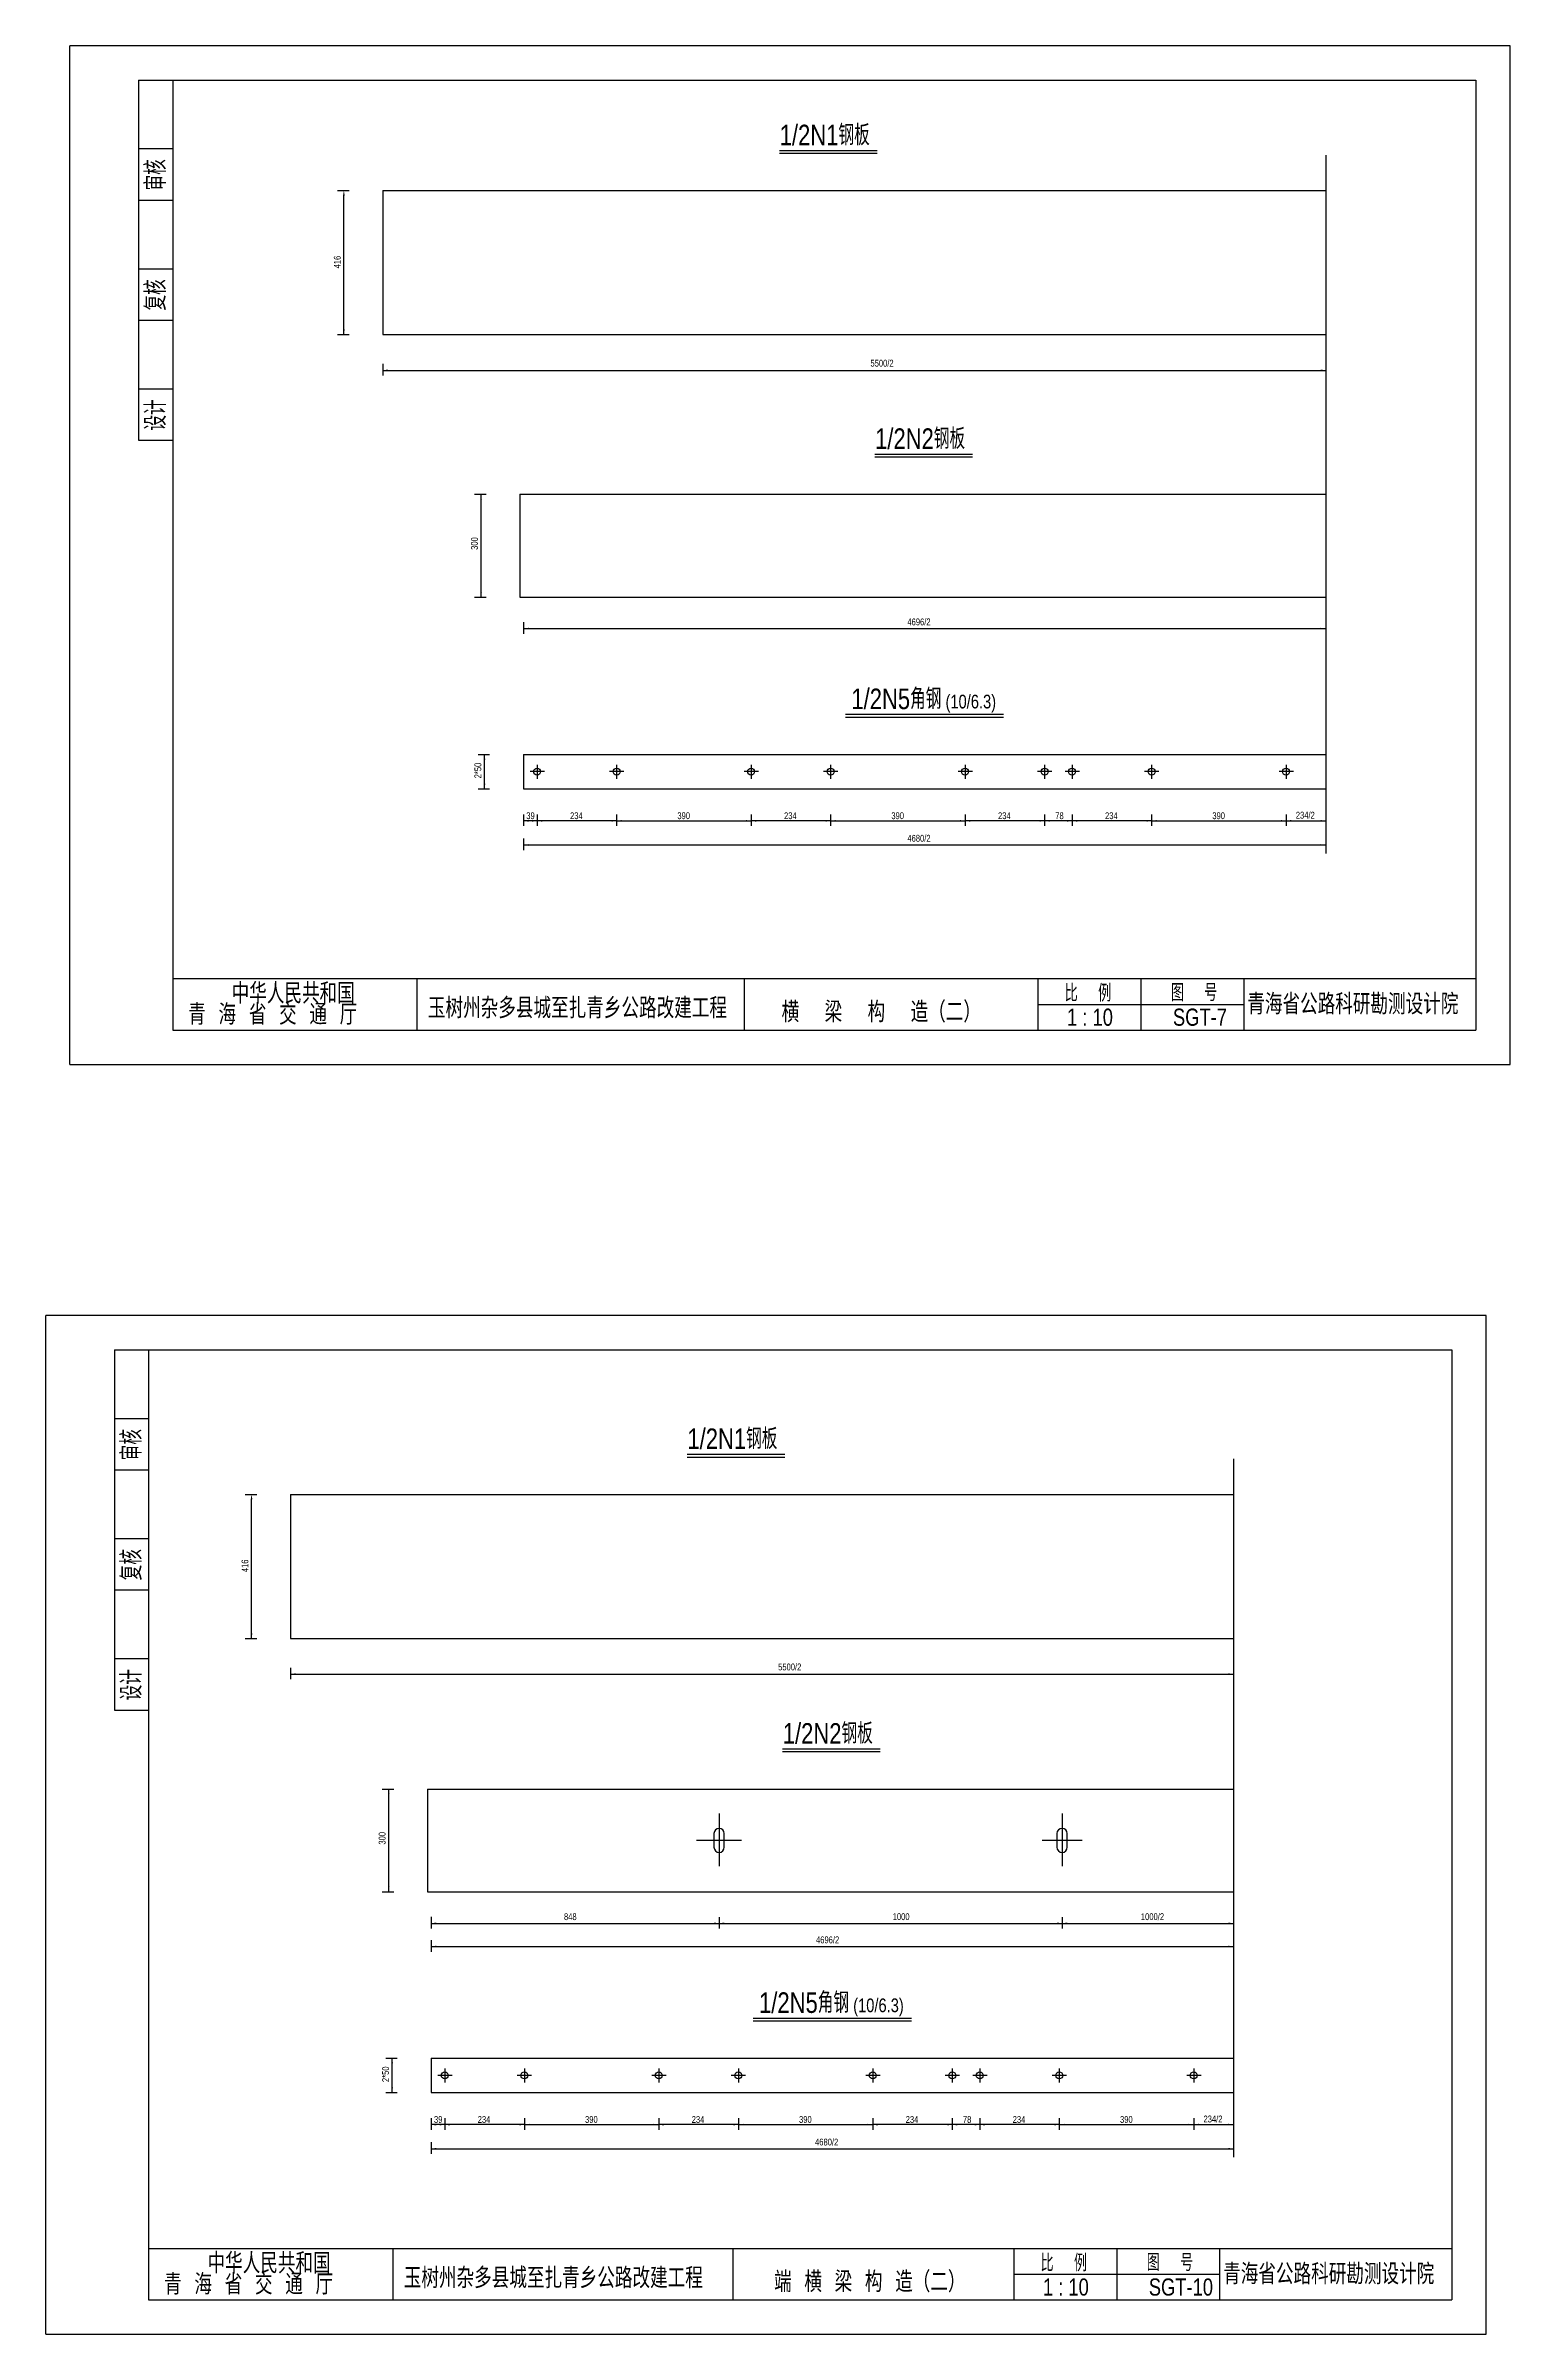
# Model space of a CAD drawing. Extents: x -1031 to 12639, y -595 to 6078.
# Drawn here: x 3669 to 7939, y -595 to 6078 of the extents above; entities that cross this region are included whole.
import ezdxf
from ezdxf.enums import TextEntityAlignment as Align

# ---------------------------------------------------------------- set-up
doc = ezdxf.new("R2010")
doc.units = 0
doc.header["$MEASUREMENT"] = 0
doc.layers.get('0').update_dxf_attribs({"linetype": 'CONTINUOUS'})
doc.layers.get('DEFPOINTS').update_dxf_attribs({"linetype": 'CONTINUOUS'})
doc.styles.add('GGX1', font='romanc.shx', dxfattribs={"width": 0.9, "bigfont": 'dk.shx'})
doc.styles.add('STYLE1', font='stxt.shx', dxfattribs={"width": 0.8, "bigfont": 'dk.shx'})

msp = doc.modelspace()

# ---------------------------------------------------------------- linework, layer by layer
at = {"color": 2, "linetype": 'Continuous'}
for p, q in [((7938.93, 6078.046), (3738.93, 6078.046)), ((3738.93, 3108.046), (3738.93, 6078.046)), ((7938.93, 3108.046), (7938.93, 6078.046)), ((3738.93, 3108.046), (7938.93, 3108.046)), ((3668.529, -594.53), (3668.529, 2375.47)), ((7868.529, 2375.47), (3668.529, 2375.47)), ((7868.529, -594.53), (7868.529, 2375.47)), ((3668.529, -594.53), (7868.529, -594.53))]:
    msp.add_line(p, q, dxfattribs=at)
at = {"linetype": 'Continuous'}
for p, q in [((3938.93, 5978.046), (3938.93, 4928.046)), ((3938.93, 5978.046), (4038.93, 5978.046)), ((4038.93, 5978.046), (4038.93, 5978.046)), ((3938.93, 5778.046), (4038.93, 5778.046)), ((4038.93, 5778.046), (4038.93, 5778.046)), ((3938.93, 5628.046), (4038.93, 5628.046)), ((4038.93, 5628.046), (4038.93, 5628.046)), ((3938.93, 5428.046), (4038.93, 5428.046)), ((4038.93, 5428.046), (4038.93, 5428.046)), ((3938.93, 5278.046), (4038.93, 5278.046)), ((4038.93, 5278.046), (4038.93, 5278.046)), ((3938.93, 5078.046), (4038.93, 5078.046)), ((4038.93, 5078.046), (4038.93, 5078.046)), ((3938.93, 4928.046), (3938.93, 4928.046)), ((3938.93, 4928.046), (4038.93, 4928.046)), ((4038.93, 4928.046), (4038.93, 4928.046)), ((4038.93, 3358.046), (7838.93, 3358.046)), ((4751.656, 3208.046), (4751.656, 3358.046)), ((4751.656, 3358.046), (4751.656, 3358.046)), ((5608.526, 3358.046), (5608.526, 3358.046)), ((5706.292, 3208.046), (5706.292, 3358.046)), ((6562.793, 3208.046), (6562.793, 3358.046)), ((6562.793, 3358.046), (6562.793, 3358.046)), ((6862.793, 3208.046), (6862.793, 3358.046)), ((6862.793, 3358.046), (6862.793, 3358.046)), ((7162.793, 3208.046), (7162.793, 3358.046)), ((7162.793, 3358.046), (7162.793, 3358.046)), ((7838.93, 3358.046), (7838.93, 3358.046)), ((6562.793, 3283.046), (7162.793, 3283.046)), ((3868.529, 2275.47), (3868.529, 1225.47)), ((3868.529, 2275.47), (3968.529, 2275.47)), ((3968.529, 2275.47), (3968.529, 2275.47)), ((3868.529, 2075.47), (3968.529, 2075.47)), ((3968.529, 2075.47), (3968.529, 2075.47)), ((3868.529, 1925.47), (3968.529, 1925.47)), ((3968.529, 1925.47), (3968.529, 1925.47)), ((3868.529, 1725.47), (3968.529, 1725.47)), ((3968.529, 1725.47), (3968.529, 1725.47)), ((3868.529, 1575.47), (3968.529, 1575.47)), ((3968.529, 1575.47), (3968.529, 1575.47)), ((3868.529, 1375.47), (3968.529, 1375.47)), ((3968.529, 1375.47), (3968.529, 1375.47)), ((3868.529, 1225.47), (3968.529, 1225.47)), ((3868.529, 1225.47), (3868.529, 1225.47)), ((3968.529, 1225.47), (3968.529, 1225.47)), ((3968.529, -344.53), (7768.529, -344.53)), ((4681.255, -494.53), (4681.255, -344.53)), ((4681.255, -344.53), (4681.255, -344.53)), ((5538.125, -344.53), (5538.125, -344.53)), ((5672.767, -494.53), (5672.767, -344.53)), ((6492.392, -494.53), (6492.392, -344.53)), ((6492.392, -344.53), (6492.392, -344.53)), ((6792.392, -494.53), (6792.392, -344.53)), ((6792.392, -344.53), (6792.392, -344.53)), ((7092.392, -494.53), (7092.392, -344.53)), ((7092.392, -344.53), (7092.392, -344.53)), ((7768.529, -344.53), (7768.529, -344.53)), ((6492.392, -419.53), (7092.392, -419.53))]:
    msp.add_line(p, q, dxfattribs=at)
at = {"color": 6}
for p, q in [((4038.93, 5978.046), (7838.93, 5978.046)), ((4038.93, 5978.046), (4038.93, 3208.046)), ((7838.93, 5978.046), (7838.93, 3208.046)), ((4038.93, 3208.046), (7838.93, 3208.046)), ((3968.529, 2275.47), (3968.529, -494.53)), ((3968.529, 2275.47), (7768.529, 2275.47)), ((7768.529, 2275.47), (7768.529, -494.53)), ((3968.529, -494.53), (7768.529, -494.53))]:
    msp.add_line(p, q, dxfattribs=at)
for p, q in [((5808.37, 5772.839), (6092.806, 5772.839)), ((6086.54, 4887.428), (6370.975, 4887.428)), ((6000.664, 4128.799), (6461.767, 4128.799)), ((5539.154, 1971.392), (5823.59, 1971.392)), ((5817.324, 1112.269), (6101.759, 1112.269)), ((5731.448, 327.352), (6192.551, 327.352))]:
    msp.add_line(p, q)
at = {"color": 2}
for p, q in [((5808.37, 5764.694), (6092.806, 5764.694)), ((4651.279, 5655.79), (7401.279, 5655.79)), ((4651.279, 5655.79), (4651.279, 5235.79)), ((4651.279, 5235.79), (7401.279, 5235.79)), ((6086.54, 4879.283), (6370.975, 4879.283)), ((5051.279, 4770.378), (7401.279, 4770.378)), ((5051.279, 4770.378), (5051.279, 4470.378)), ((5051.279, 4470.378), (7401.279, 4470.378)), ((5061.279, 4378.593), (7401.279, 4378.593)), ((6000.664, 4120.654), (6461.767, 4120.654)), ((5061.279, 4011.75), (7401.279, 4011.75)), ((5061.279, 4011.75), (5061.279, 3911.75)), ((5061.279, 3911.75), (7401.279, 3911.75)), ((5081.279, 3818.112), (5061.279, 3818.112)), ((5333.279, 3818.112), (5725.279, 3818.112)), ((5957.279, 3818.112), (6349.279, 3818.112)), ((6661.279, 3818.112), (6581.279, 3818.112)), ((6893.279, 3818.112), (7285.279, 3818.112)), ((7285.279, 3818.112), (7401.279, 3818.112)), ((5061.279, 3747.736), (7401.279, 3747.736)), ((5539.154, 1963.247), (5823.59, 1963.247)), ((4382.063, 1854.343), (7132.063, 1854.343)), ((4382.063, 1854.343), (4382.063, 1434.343)), ((4382.063, 1434.343), (7132.063, 1434.343)), ((5817.324, 1104.124), (6101.759, 1104.124)), ((4782.063, 995.219), (7132.063, 995.219)), ((4782.063, 995.219), (4782.063, 695.219)), ((5617.063, 865.219), (5617.063, 825.219)), ((5647.063, 825.219), (5647.063, 865.219)), ((6617.063, 865.219), (6617.063, 825.219)), ((6647.063, 825.219), (6647.063, 865.219)), ((4782.063, 695.219), (7132.063, 695.219)), ((4792.063, 603.434), (7132.063, 603.434)), ((4792.063, 535.837), (7132.063, 535.837)), ((5731.448, 319.207), (6192.551, 319.207)), ((4792.063, 210.303), (7132.063, 210.303)), ((4792.063, 210.303), (4792.063, 110.303)), ((4792.063, 110.303), (7132.063, 110.303)), ((4812.063, 16.665), (4792.063, 16.665)), ((5064.063, 16.665), (5456.063, 16.665)), ((5688.063, 16.665), (6080.063, 16.665)), ((6392.063, 16.665), (6312.063, 16.665)), ((6624.063, 16.665), (7016.063, 16.665)), ((7016.063, 16.665), (7132.063, 16.665)), ((4792.063, -53.711), (7132.063, -53.711))]:
    msp.add_line(p, q, dxfattribs=at)
at = {"color": 3}
for p, q in [((7401.279, 5759.42), (7401.279, 3723.045)), ((5122.461, 3961.75), (5080.711, 3961.75)), ((5101.279, 3981.618), (5101.279, 3940.665)), ((5354.461, 3961.75), (5312.711, 3961.75)), ((5333.279, 3981.618), (5333.279, 3940.665)), ((5746.461, 3961.75), (5704.711, 3961.75)), ((5725.279, 3981.618), (5725.279, 3940.665)), ((5978.461, 3961.75), (5936.711, 3961.75)), ((5957.279, 3981.618), (5957.279, 3940.665)), ((6370.461, 3961.75), (6328.711, 3961.75)), ((6349.279, 3981.618), (6349.279, 3940.665)), ((6602.461, 3961.75), (6560.711, 3961.75)), ((6581.279, 3981.618), (6581.279, 3940.665)), ((6682.461, 3961.75), (6640.711, 3961.75)), ((6661.279, 3981.618), (6661.279, 3940.665)), ((6914.461, 3961.75), (6872.711, 3961.75)), ((6893.279, 3981.618), (6893.279, 3940.665)), ((7306.461, 3961.75), (7264.711, 3961.75)), ((7285.279, 3981.618), (7285.279, 3940.665)), ((7132.063, 1957.973), (7132.063, -78.402)), ((5632.063, 923.917), (5632.063, 770.219)), ((6632.063, 923.917), (6632.063, 770.219)), ((5697.096, 845.219), (5565.91, 845.219)), ((6690.483, 845.219), (6573.859, 845.219)), ((4853.245, 160.303), (4811.495, 160.303)), ((4832.063, 180.171), (4832.063, 139.218)), ((5085.245, 160.303), (5043.495, 160.303)), ((5064.063, 180.171), (5064.063, 139.218)), ((5477.245, 160.303), (5435.495, 160.303)), ((5456.063, 180.171), (5456.063, 139.218)), ((5709.245, 160.303), (5667.495, 160.303)), ((5688.063, 180.171), (5688.063, 139.218)), ((6101.245, 160.303), (6059.495, 160.303)), ((6080.063, 180.171), (6080.063, 139.218)), ((6333.245, 160.303), (6291.495, 160.303)), ((6312.063, 180.171), (6312.063, 139.218)), ((6413.245, 160.303), (6371.495, 160.303)), ((6392.063, 180.171), (6392.063, 139.218)), ((6645.245, 160.303), (6603.495, 160.303)), ((6624.063, 180.171), (6624.063, 139.218)), ((7037.245, 160.303), (6995.495, 160.303)), ((7016.063, 180.171), (7016.063, 139.218))]:
    msp.add_line(p, q, dxfattribs=at)
at = {"color": 2, "linetype": 'ByBlock'}
for p, q in [((4519.07, 5655.79), (4552.781, 5655.79)), ((4519.07, 5655.79), (4552.781, 5655.79)), ((4537.781, 5235.79), (4537.781, 5640.79)), ((4519.07, 5235.79), (4552.781, 5235.79)), ((4519.07, 5235.79), (4552.781, 5235.79)), ((4651.246, 5150.301), (4651.246, 5116.59)), ((7401.279, 5150.301), (7401.279, 5116.59)), ((7401.279, 5150.301), (7401.279, 5116.59)), ((4651.246, 5131.59), (7401.279, 5131.59)), ((4919.07, 4770.378), (4952.781, 4770.378)), ((4919.07, 4770.378), (4952.781, 4770.378)), ((4937.781, 4470.378), (4937.781, 4770.378)), ((4919.07, 4470.378), (4952.781, 4470.378)), ((4919.07, 4470.378), (4952.781, 4470.378)), ((5061.279, 4397.304), (5061.279, 4363.593)), ((7401.279, 4397.304), (7401.279, 4363.593)), ((7401.279, 4397.304), (7401.279, 4363.593)), ((4929.07, 4011.75), (4962.781, 4011.75)), ((4929.07, 4011.75), (4962.781, 4011.75)), ((4947.781, 3911.75), (4947.781, 4011.75)), ((4929.07, 3911.75), (4962.781, 3911.75)), ((4929.07, 3911.75), (4962.781, 3911.75)), ((5061.279, 3836.58), (5061.279, 3803.112)), ((5061.279, 3836.58), (5061.279, 3803.112)), ((5101.279, 3818.112), (5081.279, 3818.112)), ((5101.279, 3836.58), (5101.279, 3803.112)), ((5101.279, 3836.58), (5101.279, 3803.112)), ((5101.279, 3836.58), (5101.279, 3803.112)), ((5101.279, 3836.58), (5101.279, 3803.112)), ((5101.279, 3836.58), (5101.279, 3803.112)), ((5333.279, 3818.112), (5101.279, 3818.112)), ((5333.279, 3836.58), (5333.279, 3803.112)), ((5333.279, 3836.58), (5333.279, 3803.112)), ((5725.279, 3836.58), (5725.279, 3803.112)), ((5725.279, 3836.58), (5725.279, 3803.112)), ((5725.279, 3836.58), (5725.279, 3803.112)), ((5725.279, 3836.58), (5725.279, 3803.112)), ((5725.279, 3836.58), (5725.279, 3803.112)), ((5725.279, 3836.58), (5725.279, 3803.112)), ((5725.279, 3836.58), (5725.279, 3803.112)), ((5957.279, 3818.112), (5725.279, 3818.112)), ((5957.279, 3836.58), (5957.279, 3803.112)), ((5957.279, 3836.58), (5957.279, 3803.112)), ((6349.279, 3836.58), (6349.279, 3803.112)), ((6349.279, 3836.58), (6349.279, 3803.112)), ((6349.279, 3836.58), (6349.279, 3803.112)), ((6349.279, 3836.58), (6349.279, 3803.112)), ((6349.279, 3836.58), (6349.279, 3803.112)), ((6349.279, 3836.58), (6349.279, 3803.112)), ((6349.279, 3836.58), (6349.279, 3803.112)), ((6581.279, 3818.112), (6349.279, 3818.112)), ((6581.279, 3836.58), (6581.279, 3803.112)), ((6581.279, 3836.58), (6581.279, 3803.112)), ((6661.279, 3836.58), (6661.279, 3803.112)), ((6661.279, 3836.58), (6661.279, 3803.112)), ((6893.279, 3818.112), (6661.279, 3818.112)), ((6893.279, 3836.58), (6893.279, 3803.112)), ((6893.279, 3836.58), (6893.279, 3803.112)), ((7285.279, 3836.58), (7285.279, 3803.112)), ((7285.279, 3836.58), (7285.279, 3803.112)), ((7285.279, 3836.58), (7285.279, 3803.112)), ((7285.279, 3836.58), (7285.279, 3803.112)), ((7285.279, 3836.58), (7285.279, 3803.112)), ((7285.279, 3836.58), (7285.279, 3803.112)), ((7285.279, 3836.58), (7285.279, 3803.112)), ((7401.279, 3836.58), (7401.279, 3803.112)), ((7401.279, 3836.58), (7401.279, 3803.112)), ((7401.279, 3836.58), (7401.279, 3803.112)), ((7401.279, 3836.58), (7401.279, 3803.112)), ((7401.279, 3836.58), (7401.279, 3803.112)), ((7401.279, 3836.58), (7401.279, 3803.112)), ((7401.279, 3836.58), (7401.279, 3803.112)), ((5061.279, 3766.447), (5061.279, 3732.736)), ((7401.279, 3766.447), (7401.279, 3732.736)), ((7401.279, 3766.447), (7401.279, 3732.736)), ((4249.854, 1854.343), (4283.565, 1854.343)), ((4249.854, 1854.343), (4283.565, 1854.343)), ((4268.565, 1434.343), (4268.565, 1839.343)), ((4249.854, 1434.343), (4283.565, 1434.343)), ((4249.854, 1434.343), (4283.565, 1434.343)), ((4382.03, 1348.854), (4382.03, 1315.143)), ((7132.063, 1348.854), (7132.063, 1315.143)), ((7132.063, 1348.854), (7132.063, 1315.143)), ((4382.03, 1330.143), (7132.063, 1330.143)), ((4649.854, 995.219), (4683.565, 995.219)), ((4649.854, 995.219), (4683.565, 995.219)), ((4668.565, 695.219), (4668.565, 995.219)), ((4649.854, 695.219), (4683.565, 695.219)), ((4649.854, 695.219), (4683.565, 695.219)), ((4792.063, 622.145), (4792.063, 588.434)), ((5632.063, 621.902), (5632.063, 588.434)), ((5632.063, 621.902), (5632.063, 588.434)), ((6632.063, 621.902), (6632.063, 588.434)), ((6632.063, 621.902), (6632.063, 588.434)), ((7132.063, 622.145), (7132.063, 588.434)), ((7132.063, 622.145), (7132.063, 588.434)), ((4792.063, 554.547), (4792.063, 520.837)), ((7132.063, 554.547), (7132.063, 520.837)), ((7132.063, 554.547), (7132.063, 520.837)), ((4659.854, 210.303), (4693.565, 210.303)), ((4659.854, 210.303), (4693.565, 210.303)), ((4678.565, 110.303), (4678.565, 210.303)), ((4659.854, 110.303), (4693.565, 110.303)), ((4659.854, 110.303), (4693.565, 110.303)), ((4792.063, 35.133), (4792.063, 1.665)), ((4792.063, 35.133), (4792.063, 1.665)), ((4832.063, 16.665), (4812.063, 16.665)), ((4832.063, 35.133), (4832.063, 1.665)), ((4832.063, 35.133), (4832.063, 1.665)), ((4832.063, 35.133), (4832.063, 1.665)), ((4832.063, 35.133), (4832.063, 1.665)), ((4832.063, 35.133), (4832.063, 1.665)), ((5064.063, 16.665), (4832.063, 16.665)), ((5064.063, 35.133), (5064.063, 1.665)), ((5064.063, 35.133), (5064.063, 1.665)), ((5456.063, 35.133), (5456.063, 1.665)), ((5456.063, 35.133), (5456.063, 1.665)), ((5456.063, 35.133), (5456.063, 1.665)), ((5456.063, 35.133), (5456.063, 1.665)), ((5456.063, 35.133), (5456.063, 1.665)), ((5456.063, 35.133), (5456.063, 1.665)), ((5456.063, 35.133), (5456.063, 1.665)), ((5688.063, 16.665), (5456.063, 16.665)), ((5688.063, 35.133), (5688.063, 1.665)), ((5688.063, 35.133), (5688.063, 1.665)), ((6080.063, 35.133), (6080.063, 1.665)), ((6080.063, 35.133), (6080.063, 1.665)), ((6080.063, 35.133), (6080.063, 1.665)), ((6080.063, 35.133), (6080.063, 1.665)), ((6080.063, 35.133), (6080.063, 1.665)), ((6080.063, 35.133), (6080.063, 1.665)), ((6080.063, 35.133), (6080.063, 1.665)), ((6312.063, 16.665), (6080.063, 16.665)), ((6312.063, 35.133), (6312.063, 1.665)), ((6312.063, 35.133), (6312.063, 1.665)), ((6392.063, 35.133), (6392.063, 1.665)), ((6392.063, 35.133), (6392.063, 1.665)), ((6624.063, 16.665), (6392.063, 16.665)), ((6624.063, 35.133), (6624.063, 1.665)), ((6624.063, 35.133), (6624.063, 1.665)), ((7016.063, 35.133), (7016.063, 1.665)), ((7016.063, 35.133), (7016.063, 1.665)), ((7016.063, 35.133), (7016.063, 1.665)), ((7016.063, 35.133), (7016.063, 1.665)), ((7016.063, 35.133), (7016.063, 1.665)), ((7016.063, 35.133), (7016.063, 1.665)), ((7016.063, 35.133), (7016.063, 1.665)), ((7132.063, 35.133), (7132.063, 1.665)), ((7132.063, 35.133), (7132.063, 1.665)), ((7132.063, 35.133), (7132.063, 1.665)), ((7132.063, 35.133), (7132.063, 1.665)), ((7132.063, 35.133), (7132.063, 1.665)), ((7132.063, 35.133), (7132.063, 1.665)), ((7132.063, 35.133), (7132.063, 1.665)), ((4792.063, -35), (4792.063, -68.711)), ((7132.063, -35), (7132.063, -68.711)), ((7132.063, -35), (7132.063, -68.711))]:
    msp.add_line(p, q, dxfattribs=at)
at = {"color": 2}
for centre in [(5101.279, 3961.75), (5333.279, 3961.75), (5725.279, 3961.75), (5957.279, 3961.75), (6349.279, 3961.75), (6581.279, 3961.75), (6661.279, 3961.75), (6893.279, 3961.75), (7285.279, 3961.75), (4832.063, 160.303), (5064.063, 160.303), (5456.063, 160.303), (5688.063, 160.303), (6080.063, 160.303), (6312.063, 160.303), (6392.063, 160.303), (6624.063, 160.303), (7016.063, 160.303)]:
    msp.add_circle(centre, 10, dxfattribs=at)
for centre, start, end in [((5632.063, 865.219), 0, 180), ((6632.063, 865.219), 0, 180), ((5632.063, 825.219), 180, 0), ((6632.063, 825.219), 180, 0)]:
    msp.add_arc(centre, 15, start, end, dxfattribs=at)
at = {"color": 2, "linetype": 'ByBlock'}
for points in [[(4535.281, 5640.79), (4540.281, 5640.79), (4537.781, 5655.79)], [(4535.281, 5250.79), (4540.281, 5250.79), (4537.781, 5235.79)], [(4666.246, 5134.09), (4666.246, 5129.09), (4651.246, 5131.59)], [(7386.279, 5134.09), (7386.279, 5129.09), (7401.279, 5131.59)], [(4935.281, 4755.378), (4940.281, 4755.378), (4937.781, 4770.378)], [(4935.281, 4485.378), (4940.281, 4485.378), (4937.781, 4470.378)], [(5076.279, 4381.093), (5076.279, 4376.093), (5061.279, 4378.593)], [(7386.279, 4381.093), (7386.279, 4376.093), (7401.279, 4378.593)], [(4945.281, 3996.75), (4950.281, 3996.75), (4947.781, 4011.75)], [(4945.281, 3926.75), (4950.281, 3926.75), (4947.781, 3911.75)], [(5076.279, 3820.612), (5076.279, 3815.612), (5061.279, 3818.112)], [(5086.279, 3820.612), (5086.279, 3815.612), (5101.279, 3818.112)], [(5116.279, 3820.612), (5116.279, 3815.612), (5101.279, 3818.112)], [(5318.279, 3820.612), (5318.279, 3815.612), (5333.279, 3818.112)], [(5348.279, 3820.612), (5348.279, 3815.612), (5333.279, 3818.112)], [(5710.279, 3820.612), (5710.279, 3815.612), (5725.279, 3818.112)], [(5740.279, 3820.612), (5740.279, 3815.612), (5725.279, 3818.112)], [(5942.279, 3820.612), (5942.279, 3815.612), (5957.279, 3818.112)], [(5972.279, 3820.612), (5972.279, 3815.612), (5957.279, 3818.112)], [(6334.279, 3820.612), (6334.279, 3815.612), (6349.279, 3818.112)], [(6364.279, 3820.612), (6364.279, 3815.612), (6349.279, 3818.112)], [(6566.279, 3820.612), (6566.279, 3815.612), (6581.279, 3818.112)], [(6596.279, 3820.612), (6596.279, 3815.612), (6581.279, 3818.112)], [(6646.279, 3820.612), (6646.279, 3815.612), (6661.279, 3818.112)], [(6676.279, 3820.612), (6676.279, 3815.612), (6661.279, 3818.112)], [(6676.279, 3820.612), (6676.279, 3815.612), (6661.279, 3818.112)], [(6878.279, 3820.612), (6878.279, 3815.612), (6893.279, 3818.112)], [(6908.279, 3820.612), (6908.279, 3815.612), (6893.279, 3818.112)], [(7270.279, 3820.612), (7270.279, 3815.612), (7285.279, 3818.112)], [(7300.279, 3820.612), (7300.279, 3815.612), (7285.279, 3818.112)], [(7386.279, 3820.612), (7386.279, 3815.612), (7401.279, 3818.112)], [(5076.279, 3750.236), (5076.279, 3745.236), (5061.279, 3747.736)], [(7386.279, 3750.236), (7386.279, 3745.236), (7401.279, 3747.736)], [(4266.065, 1839.343), (4271.065, 1839.343), (4268.565, 1854.343)], [(4266.065, 1449.343), (4271.065, 1449.343), (4268.565, 1434.343)], [(4397.03, 1332.643), (4397.03, 1327.643), (4382.03, 1330.143)], [(7117.063, 1332.643), (7117.063, 1327.643), (7132.063, 1330.143)], [(4666.065, 980.219), (4671.065, 980.219), (4668.565, 995.219)], [(4666.065, 710.219), (4671.065, 710.219), (4668.565, 695.219)], [(4807.063, 605.934), (4807.063, 600.934), (4792.063, 603.434)], [(5617.063, 605.934), (5617.063, 600.934), (5632.063, 603.434)], [(5647.063, 605.934), (5647.063, 600.934), (5632.063, 603.434)], [(6617.063, 605.934), (6617.063, 600.934), (6632.063, 603.434)], [(6647.063, 605.934), (6647.063, 600.934), (6632.063, 603.434)], [(7117.063, 605.934), (7117.063, 600.934), (7132.063, 603.434)], [(4807.063, 538.337), (4807.063, 533.337), (4792.063, 535.837)], [(7117.063, 538.337), (7117.063, 533.337), (7132.063, 535.837)], [(4676.065, 195.303), (4681.065, 195.303), (4678.565, 210.303)], [(4676.065, 125.303), (4681.065, 125.303), (4678.565, 110.303)], [(4807.063, 19.165), (4807.063, 14.165), (4792.063, 16.665)], [(4817.063, 19.165), (4817.063, 14.165), (4832.063, 16.665)], [(4847.063, 19.165), (4847.063, 14.165), (4832.063, 16.665)], [(5049.063, 19.165), (5049.063, 14.165), (5064.063, 16.665)], [(5079.063, 19.165), (5079.063, 14.165), (5064.063, 16.665)], [(5441.063, 19.165), (5441.063, 14.165), (5456.063, 16.665)], [(5471.063, 19.165), (5471.063, 14.165), (5456.063, 16.665)], [(5673.063, 19.165), (5673.063, 14.165), (5688.063, 16.665)], [(5703.063, 19.165), (5703.063, 14.165), (5688.063, 16.665)], [(6065.063, 19.165), (6065.063, 14.165), (6080.063, 16.665)], [(6095.063, 19.165), (6095.063, 14.165), (6080.063, 16.665)], [(6297.063, 19.165), (6297.063, 14.165), (6312.063, 16.665)], [(6327.063, 19.165), (6327.063, 14.165), (6312.063, 16.665)], [(6377.063, 19.165), (6377.063, 14.165), (6392.063, 16.665)], [(6407.063, 19.165), (6407.063, 14.165), (6392.063, 16.665)], [(6407.063, 19.165), (6407.063, 14.165), (6392.063, 16.665)], [(6609.063, 19.165), (6609.063, 14.165), (6624.063, 16.665)], [(6639.063, 19.165), (6639.063, 14.165), (6624.063, 16.665)], [(7001.063, 19.165), (7001.063, 14.165), (7016.063, 16.665)], [(7031.063, 19.165), (7031.063, 14.165), (7016.063, 16.665)], [(7117.063, 19.165), (7117.063, 14.165), (7132.063, 16.665)], [(4807.063, -51.211), (4807.063, -56.211), (4792.063, -53.711)], [(7117.063, -51.211), (7117.063, -56.211), (7132.063, -53.711)]]:
    msp.add_solid(points, dxfattribs=at)
at = {"layer": 'DEFPOINTS', "color": 0, "linetype": 'ByBlock'}
for p in [(4537.781, 5655.79), (4537.781, 5235.79), (4537.781, 5235.79), (7401.279, 5131.59), (7401.279, 5131.59), (4937.781, 4770.378), (4937.781, 4470.378), (4937.781, 4470.378), (7401.279, 4378.593), (7401.279, 4378.593), (4947.781, 4011.75), (4947.781, 3911.75), (4947.781, 3911.75), (5061.279, 3818.112), (5061.279, 3818.112), (5061.279, 3818.112), (5061.279, 3818.112), (5061.279, 3818.112), (5061.279, 3818.112), (5061.279, 3818.112), (5101.279, 3818.112), (5333.279, 3818.112), (5725.279, 3818.112), (5725.279, 3818.112), (5957.279, 3818.112), (6349.279, 3818.112), (6349.279, 3818.112), (6581.279, 3818.112), (6661.279, 3818.112), (6893.279, 3818.112), (7285.279, 3818.112), (7285.279, 3818.112), (7401.279, 3818.112), (7401.279, 3818.112), (7401.279, 3747.736), (7401.279, 3747.736), (4268.565, 1854.343), (4268.565, 1434.343), (4268.565, 1434.343), (7132.063, 1330.143), (7132.063, 1330.143), (4668.565, 995.219), (4668.565, 695.219), (4668.565, 695.219), (5632.063, 603.434), (6632.063, 603.434), (7132.063, 603.434), (7132.063, 603.434), (7132.063, 535.837), (7132.063, 535.837), (4678.565, 210.303), (4678.565, 110.303), (4678.565, 110.303), (4792.063, 16.665), (4792.063, 16.665), (4792.063, 16.665), (4792.063, 16.665), (4792.063, 16.665), (4792.063, 16.665), (4792.063, 16.665), (4832.063, 16.665), (5064.063, 16.665), (5456.063, 16.665), (5456.063, 16.665), (5688.063, 16.665), (6080.063, 16.665), (6080.063, 16.665), (6312.063, 16.665), (6392.063, 16.665), (6624.063, 16.665), (7016.063, 16.665), (7016.063, 16.665), (7132.063, 16.665), (7132.063, 16.665), (7132.063, -53.711), (7132.063, -53.711)]:
    msp.add_point(p, dxfattribs=at)

# ---------------------------------------------------------------- texts
at = {"color": 2, "style": 'STYLE1', "width": 0.8}
for s, height, p in [('1/2N1钢板', 60, (5808.703, 5787.832)), ('5500/2', 20, (6073.357, 5142.53)), ('1/2N2钢板', 60, (6086.873, 4902.421)), ('4696/2', 20, (6181.047, 4388.169)), ('1/2N5角钢', 60, (6017.643, 4143.792)), ('(10/6.3)', 40, (6292.206, 4145.916)), ('39', 20, (5069.762, 3823.112)), ('234', 20, (5197.375, 3823.112)), ('390', 20, (5510.311, 3823.112)), ('234', 20, (5821.375, 3823.112)), ('390', 20, (6134.311, 3823.112)), ('234', 20, (6445.375, 3823.112)), ('78', 20, (6612.176, 3823.112)), ('234', 20, (6757.375, 3823.112)), ('390', 20, (7070.311, 3823.112)), ('234/2', 20, (7313.7, 3824.54)), ('4680/2', 20, (6181.047, 3757.312)), ('1/2N1钢板', 60, (5539.487, 1986.385)), ('5500/2', 20, (5804.141, 1341.083)), ('1/2N2钢板', 60, (5817.657, 1127.261)), ('848', 20, (5179.684, 613.009)), ('1000', 20, (6138.181, 613.009)), ('1000/2', 20, (6861.945, 613.009)), ('4696/2', 20, (5914.625, 545.412)), ('1/2N5角钢', 60, (5748.427, 342.345)), ('(10/6.3)', 40, (6022.99, 344.469)), ('39', 20, (4800.546, 21.665)), ('234', 20, (4928.159, 21.665)), ('390', 20, (5241.095, 21.665)), ('234', 20, (5552.159, 21.665)), ('390', 20, (5865.095, 21.665)), ('234', 20, (6176.159, 21.665)), ('78', 20, (6342.96, 21.665)), ('234', 20, (6488.159, 21.665)), ('390', 20, (6801.095, 21.665)), ('234/2', 20, (7044.484, 23.093)), ('4680/2', 20, (5911.831, -44.135))]:
    msp.add_text(s, height=height, dxfattribs=at).set_placement(p)
at = {"color": 2, "linetype": 'ByBlock', "style": 'STYLE1', "width": 0.8}
for s, p in [('审核', (4018.93, 5656.187)), ('复核', (4018.93, 5306.187)), ('设计', (4018.93, 4956.187)), ('审核', (3948.529, 1953.611)), ('复核', (3948.529, 1603.611)), ('设计', (3948.529, 1253.611))]:
    msp.add_text(s, height=60, rotation=90, dxfattribs=at).set_placement(p)
at = {"color": 2, "style": 'STYLE1', "width": 0.8}
for s, p in [('416', (4528.579, 5428.974)), ('300', (4928.579, 4608.26)), ('2*50', (4938.579, 3942.166)), ('416', (4259.363, 1627.527)), ('300', (4659.363, 833.101)), ('2*50', (4669.363, 140.719))]:
    msp.add_text(s, height=20, rotation=90, dxfattribs=at).set_placement(p)
at = {"color": 2, "linetype": 'ByBlock'}
for s, height, style, width, p in [('中华人民共和国', 60, 'GGX1', 0.9, (4210.557, 3285.096)), ('比    例', 50, 'STYLE1', 0.8, (6639.807, 3291.046)), ('图    号', 50, 'STYLE1', 0.8, (6949.489, 3292.329)), (' 青 海 省 交 通 厅', 60, 'GGX1', 0.9, (4046.948, 3223.571)), ('玉树州杂多县城至扎青乡公路改建工程', 60, 'GGX1', 0.9, (4782.864, 3242.203)), ('1 : 10', 50, 'STYLE1', 0.8, (6646.58, 3220.686)), ('SGT-7', 50, 'STYLE1', 0.8, (6955.366, 3220.686)), ('青海省公路科研勘测设计院', 60, 'GGX1', 0.9, (7172.212, 3253.622)), ('中华人民共和国', 60, 'GGX1', 0.9, (4140.156, -417.48)), ('玉树州杂多县城至扎青乡公路改建工程', 60, 'GGX1', 0.9, (4712.463, -460.373)), ('比    例', 50, 'STYLE1', 0.8, (6569.407, -411.53)), ('图    号', 50, 'STYLE1', 0.8, (6879.088, -410.248)), ('青海省公路科研勘测设计院', 60, 'GGX1', 0.9, (7101.811, -448.954)), (' 青 海 省 交 通 厅', 60, 'GGX1', 0.9, (3976.548, -479.005)), ('1 : 10', 50, 'STYLE1', 0.8, (6576.18, -481.891)), ('SGT-10', 50, 'STYLE1', 0.8, (6884.966, -481.891))]:
    msp.add_text(s, height=height, dxfattribs=dict(at, style=style, width=width)).set_placement(p)
at = {"color": 2, "linetype": 'ByBlock', "style": 'GGX1', "width": 0.9}
for s, p in [('横  梁  构  造（二）', (6104.865, 3260.935)), ('端 横 梁 构 造（二）', (6071.34, -441.642))]:
    msp.add_text(s, height=60, dxfattribs=at).set_placement(p, align=Align.MIDDLE_CENTER)

doc.saveas('drawing.dxf')
